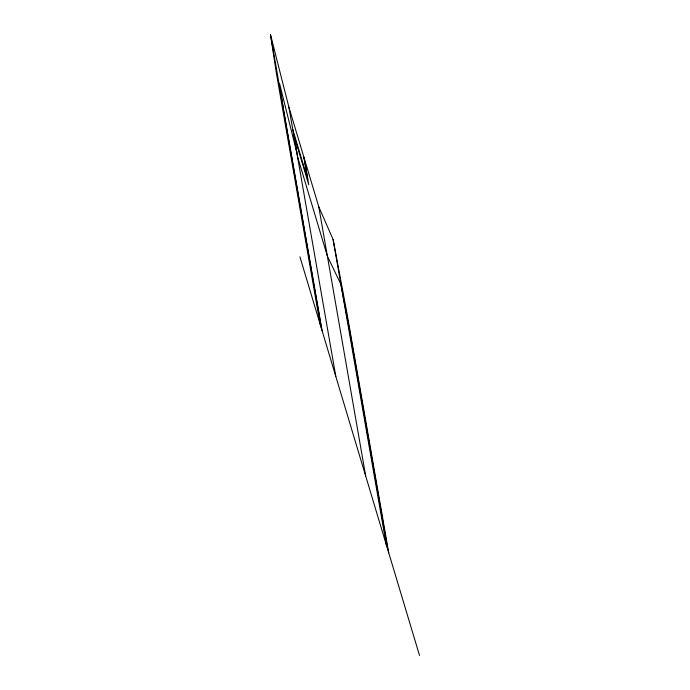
<?xml version="1.0" encoding="UTF-8"?>
<svg xmlns="http://www.w3.org/2000/svg" width="690" height="690" viewBox="0 0 690 690"><rect width="100%" height="100%" fill="white"/><g stroke="black" fill="none" stroke-linecap="round" stroke-linejoin="round"><path stroke-width="1.03" d="M320.143 324.24L276.336 72.855L270.471 34.5L288.886 107.166L318.771 206.784L333.098 239.464L347.277 314.968L388.737 552.88M292.802 129.608L307.74 179.417L303.833 156.975M299.926 256.844L419.529 655.5M296.709 152.05L279.519 83.473L284.064 113.669L321.609 329.139M387.754 549.611L349.425 329.656L340.92 284.358L327.379 256.163L297.735 157.355L293.828 134.912L308.766 184.722L304.074 157.786M333.098 239.464L386.288 544.712M318.771 206.784L365.709 476.117M288.886 107.166L335.823 376.498M270.471 34.5L322.101 330.769"/></g></svg>
